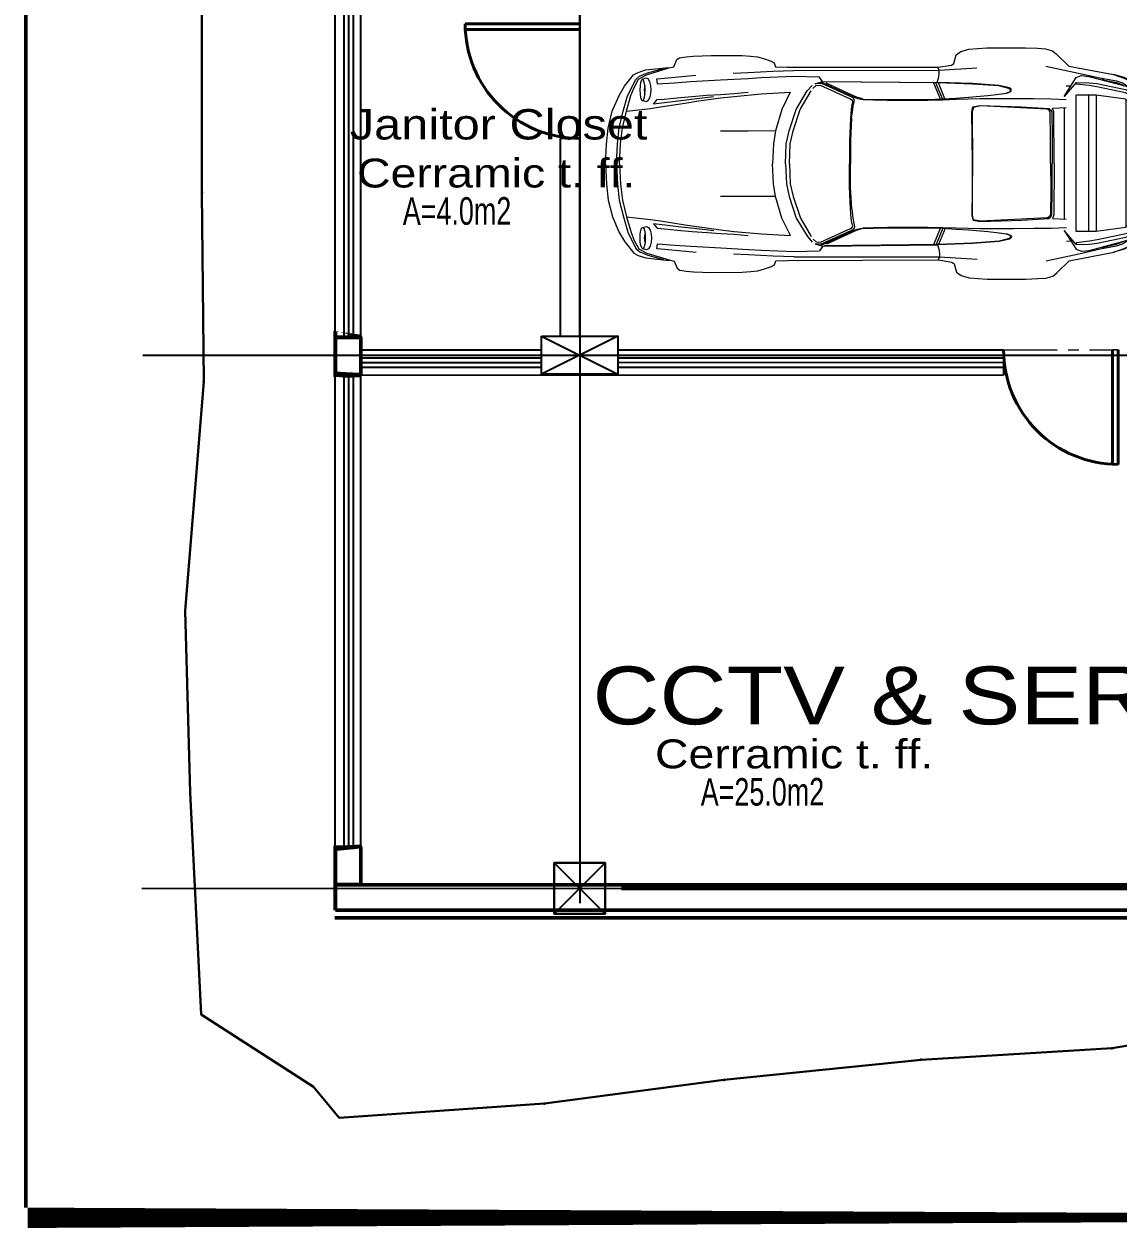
# Model space of a CAD drawing. Extents: x 285329 to 658348, y -83126 to -16980.
# Drawn here: x 312462 to 313321, y -37705 to -36767 of the extents above; entities that cross this region are included whole.
import ezdxf

# ---------------------------------------------------------------- set-up
doc = ezdxf.new("R2010")
doc.units = 0
doc.linetypes.add('CENTER', pattern=[50.79999999999998, 31.75, -6.349999999999998, 6.349999999999998, -6.349999999999998])
doc.layers.get('0').update_dxf_attribs({"linetype": 'CONTINUOUS'})
for name, color, linetype, lineweight in [('A-Axis', 1, 'CENTER', 9), ('A-Door', 5, 'CONTINUOUS', 15), ('A-text finishing', 6, 'CONTINUOUS', 13), ('A-text function', 30, 'CONTINUOUS', 20), ('excavation border', 5, 'CONTINUOUS', 30), ('FIGURES', 153, 'CONTINUOUS', 0), ('SECTION-ar', 131, 'CONTINUOUS', 40)]:
    doc.layers.add(name, color=color, linetype=linetype, lineweight=lineweight)
for name, color, linetype in [('AXIS', 1, 'CONTINUOUS'), ('COLUMN', 5, 'CONTINUOUS'), ('FURNITURE', 4, 'CONTINUOUS'), ('TEXT', 3, 'CONTINUOUS'), ('WALL', 7, 'CONTINUOUS'), ('WALL1', 2, 'CONTINUOUS')]:
    doc.layers.add(name, color=color, linetype=linetype)
doc.styles.add('ARIAL', font='BOD_CB.TTF', dxfattribs={"width": 1.199999999999999})
doc.styles.get("Standard").update_dxf_attribs({"font": 'sanss___.ttf', "height": 15})

# ---------------------------------------------------------------- blocks, each defined once
blk = doc.blocks.new('XREF1$0$02PCAR09')
at = {"color": 0, "linetype": 'ByBlock'}
for p, q in [((-139.3891880423911, 33.77165775941323), (-143.264904074437, 30.04960447753655)), ((-138.1428124021296, 34.83022337169009), (-139.3891880423911, 33.77165775941323)), ((-136.0427548164836, 35.42780073345929), (-138.1428124021296, 34.83022337169009)), ((-133.5670771748684, 35.5814634836285), (-136.0427548164836, 35.42780073345929)), ((-129.8620975318994, 35.70097895598234), (-133.5670771748684, 35.5814634836285)), ((-117.8764030187002, 35.70097895598234), (-129.8620975318994, 35.70097895598234)), ((-112.3274703737005, 35.34243253892082), (-117.8764030187002, 35.70097895598234)), ((-109.8517927320853, 34.5911924269824), (-112.3274703737005, 35.34243253892082)), ((-108.4688279805623, 33.60092137033632), (-109.8517927320853, 34.5911924269824)), ((-107.7346615075316, 30.95450733964419), (-108.4688279805623, 33.60092137033632)), ((-44.85244941050485, 33.29359586999788), (-47.0890961074124, 33.02041764747482)), ((-42.25725629653579, 33.4472586201671), (-44.85244941050485, 33.29359586999788)), ((-32.74723942495178, 33.53262681470556), (-42.25725629653579, 33.4472586201671)), ((-27.18123314104443, 33.31066950890558), (-32.74723942495178, 33.53262681470556)), ((-24.96166008304456, 33.13993311982865), (-27.18123314104443, 33.31066950890558)), ((-143.264904074437, 30.04960447753655), (-157.0433306729438, 27.4202640857521)), ((-136.160790045383, 30.06982751551053), (-146.252790883283, 27.89832597516745)), ((-103.175999919178, 28.82030247618276), (-114.7860743764081, 29.58861622702888)), ((-107.0004950345008, 30.42522453350577), (-107.7346615075316, 30.95450733964419)), ((-102.8003798632088, 29.7593526161058), (-107.0004950345008, 30.42522453350577)), ((-103.175999919178, 28.82030247618276), (-102.8003798632088, 29.7593526161058)), ((-56.22349292302719, 29.82764717173656), (-102.8003798632088, 29.7593526161058)), ((-52.63802875241204, 29.9471626440904), (-56.22349292302719, 29.82764717173656)), ((-52.15996686299668, 31.22538604060483), (-52.63802875241204, 29.9471626440904)), ((-51.28921127870444, 31.75696836830568), (-52.15996686299668, 31.22538604060483)), ((-48.84768091490456, 32.52528211915179), (-51.28921127870444, 31.75696836830568)), ((-47.0890961074124, 33.02041764747482), (-48.84768091490456, 32.52528211915179)), ((-22.98111796975238, 32.82554285593255), (-24.96166008304456, 33.13993311982865)), ((-22.12743602436781, 32.23503025772104), (-22.98111796975238, 32.82554285593255)), ((-21.22253316226019, 29.99838356081347), (-22.12743602436781, 32.23503025772104)), ((-19.65175838275259, 29.65691078265965), (-21.22253316226019, 29.99838356081347)), ((-12.48083004152228, 29.04225978198276), (-19.65175838275259, 29.77642625501349)), ((-12.78815554186073, 27.55685319701364), (-19.65175838275259, 29.65691078265965)), ((-13.04308359194108, 28.18086525074451), (-17.95794463294092, 29.54653034359681)), ((-162.9849570128204, 25.21776466665994), (-160.2873220654051, 26.49828758473677)), ((-160.4922057322974, 26.22510936221371), (-162.8142206237435, 24.97873372195226)), ((-149.3943404422981, 26.87390764070598), (-160.8848994271743, 23.80065263732156)), ((-157.0433306729438, 27.4202640857521), (-160.4922057322974, 26.22510936221371)), ((-160.2873220654051, 26.49828758473677), (-157.0433306729438, 27.4202640857521)), ((-152.8090682238364, 26.42999302910601), (-157.9140862572361, 25.52509016699838)), ((-153.8334865582979, 25.84948930624451), (-157.9140862572361, 25.01288099976763)), ((-153.4749401412363, 26.27633027893679), (-153.8334865582979, 25.84948930624451)), ((-146.252790883283, 27.89832597516745), (-152.8090682238364, 26.42999302910601)), ((-147.0381782730368, 27.13001222432135), (-149.3943404422981, 26.87390764070598)), ((-145.4332562157138, 26.51536122364446), (-147.0381782730368, 27.13001222432135)), ((-141.7282765727448, 20.71032399502945), (-145.4332562157138, 26.51536122364446)), ((-58.20403503631938, 28.78615519836739), (-103.175999919178, 28.82030247618277)), ((-103.175999919178, 28.08613600315206), (-103.175999919178, 28.82030247618276)), ((-103.0564844468242, 26.70317125162907), (-103.175999919178, 28.08613600315206)), ((-102.680864390855, 25.43972197245992), (-103.0564844468242, 26.70317125162907)), ((-67.0994009072265, 25.45679561136761), (-66.10912985058043, 26.89098127961367)), ((-58.3235505086732, 27.06171766869058), (-66.10912985058043, 26.89098127961367)), ((-48.19888263641233, 26.6348766959983), (-58.3235505086732, 27.06171766869058)), ((-58.20403503631938, 28.76908155945971), (-51.78434680702748, 28.54712425365972)), ((-51.78434680702748, 28.54712425365972), (-44.1524302152895, 28.13735691987513)), ((-44.1524302152895, 26.41291939019832), (-48.19888263641233, 26.6348766959983)), ((-44.1524302152895, 28.13735691987513), (-39.54254771021286, 27.93247325298283)), ((-35.59853712253622, 25.95193113969065), (-44.1524302152895, 26.41291939019832)), ((-26.32755119565986, 25.45679561136761), (-35.59853712253622, 25.95193113969065)), ((-28.02619871649039, 27.35217620931952), (-18.28586727013732, 26.44706666801371)), ((-18.28586727013732, 26.44706666801371), (-15.87848418415283, 26.19096208439833)), ((-15.87848418415283, 26.19096208439833), (-16.03214693432206, 24.72262913833689)), ((-13.76135295959914, 25.40557469464455), (-13.28329107018378, 26.2592566400291)), ((-13.28329107018378, 26.2592566400291), (-12.6686400695069, 26.54950850145985)), ((-10.58565307144118, 27.08833317646262), (-13.04308359194108, 28.18086525074451)), ((-10.26125698352243, 26.19096208439833), (-12.78815554186073, 27.55685319701364)), ((-12.6686400695069, 26.54950850145985), (-11.49055898487619, 26.19096208439833)), ((-10.1417415111686, 28.29101967004435), (-12.48083004152228, 29.04225978198276)), ((-12.0710627077377, 25.21776466665994), (-11.81495812412232, 25.93485750078297)), ((-11.81495812412232, 25.93485750078297), (-11.49055898487619, 26.19096208439833)), ((-11.49055898487619, 26.19096208439833), (-11.18323348453777, 25.93485750078297)), ((-11.18323348453777, 25.93485750078297), (-10.92712890092239, 25.21776466665994)), ((-9.425199770093963, 26.13236761146603), (-10.58565307144118, 27.08833317646262)), ((-8.895365870907137, 23.62991624824465), (-10.26125698352243, 26.19096208439833)), ((-8.775850398553308, 27.55685319701364), (-10.1417415111686, 28.29101967004435)), ((-6.899507290691267, 21.07940676791251), (-9.425199770093963, 26.13236761146603)), ((-5.941626339876557, 24.09090449875231), (-8.775850398553308, 27.55685319701364)), ((-165.5630764878817, 19.68590566056797), (-164.7947627370356, 22.48598244142934)), ((-164.4191426810664, 22.48598244142934), (-165.1874564319125, 19.68590566056797)), ((-164.7947627370356, 22.48598244142934), (-162.9849570128204, 25.21776466665994)), ((-163.5996080134971, 22.31524605235243), (-164.5898790701433, 21.2054595233525)), ((-162.8142206237435, 24.97873372195226), (-164.4191426810664, 22.48598244142934)), ((-160.8848994271743, 23.80065263732156), (-163.5996080134971, 22.31524605235243)), ((-160.7653839548205, 22.81038158067547), (-163.5996080134971, 21.32497499570633)), ((-161.4995504278511, 23.7323580816908), (-161.7379082183368, 23.33391197800628)), ((-159.7751128981744, 24.91043916632149), (-161.4995504278511, 23.7323580816908)), ((-151.8529444450057, 24.65433458270612), (-160.7653839548205, 22.81038158067547)), ((-160.7653839548205, 21.82011052402938), (-151.8529444450057, 23.66406352606003)), ((-159.7751128981744, 24.24456724892154), (-160.1662057515703, 23.99287382841922)), ((-157.9140862572361, 25.52509016699838), (-159.7751128981744, 24.91043916632149)), ((-157.9140862572361, 25.01288099976763), (-159.7751128981744, 24.24456724892154)), ((-149.513855914652, 24.91043916632149), (-151.8529444450057, 24.65433458270612)), ((-151.8529444450057, 23.66406352606003), (-149.513855914652, 24.03968358202924)), ((-145.4332562157138, 25.02995463867533), (-149.513855914652, 24.91043916632149)), ((-149.513855914652, 24.03968358202924), (-145.4332562157138, 24.53481911035228)), ((-145.4332562157138, 25.02995463867533), (-141.7282765727448, 20.72739763393714)), ((-145.4332562157138, 24.53481911035228), (-145.4332562157138, 25.02995463867533)), ((-142.3941484901448, 24.02260994312154), (-143.8454077972985, 23.95431538749078)), ((-125.4229514158997, 22.45183516361395), (-125.3717304991766, 22.96404433084469)), ((-125.0814786377459, 22.11036238546013), (-125.4229514158997, 22.45183516361395)), ((-125.3717304991766, 22.96404433084469), (-124.8595213319459, 23.3396643868139)), ((-125.1497731933766, 22.43476152470627), (-125.1326995544689, 22.84452885849086)), ((-124.8936686097613, 22.11036238546013), (-125.1497731933766, 22.43476152470627)), ((-125.1326995544689, 22.84452885849086), (-124.688784942869, 23.22014891446006)), ((-124.8595213319459, 23.3396643868139), (-121.5813826616692, 24.14319423246711)), ((-124.688784942869, 23.22014891446006), (-121.5984563005768, 24.00660512120558)), ((-121.5984563005768, 24.00660512120558), (-113.4372569027005, 24.57003520515939)), ((-121.5813826616692, 24.14319423246711), (-113.4372569027005, 24.68955067751323)), ((-113.4372569027005, 24.68955067751323), (-102.680864390855, 25.08117555539842)), ((-113.4372569027005, 24.57003520515939), (-102.680864390855, 24.96166008304457)), ((-104.9004374488548, 20.0273784387218), (-102.902821696655, 24.96166008304457)), ((-104.2174918925472, 19.99323116090641), (-102.1686552236243, 24.96166008304457)), ((-101.4515623895012, 24.96166008304457), (-103.4662517806088, 19.97615752199872)), ((-67.0994009072265, 25.43972197245992), (-102.680864390855, 25.06410191649071)), ((-102.680864390855, 25.08117555539842), (-102.680864390855, 25.43972197245992)), ((-102.680864390855, 24.94458644413687), (-67.64575735227261, 25.32020650010608)), ((-102.680864390855, 25.06410191649071), (-102.680864390855, 24.94458644413687)), ((-77.44602608528737, 20.65910307830638), (-68.24333471404182, 24.8762918885061)), ((-67.38965276865726, 24.8933655274138), (-76.5923441399028, 20.65910307830638)), ((-76.16550316721053, 20.52251396704484), (-66.86036996251882, 24.77385005505996)), ((-66.39938171201115, 24.24456724892154), (-75.65329399997981, 20.0273784387218)), ((-66.41645535091885, 25.20069102775224), (-67.38965276865726, 24.8933655274138)), ((-67.0994009072265, 25.54216380590607), (-67.0994009072265, 25.54216380590606)), ((-64.81153329359587, 24.72262913833689), (-67.0994009072265, 25.45679561136761)), ((-66.86036996251882, 24.77385005505996), (-65.78473071133428, 24.80799733287535)), ((-65.13593243284201, 24.15919905438308), (-66.39938171201115, 24.24456724892154)), ((-65.78473071133428, 24.80799733287535), (-64.81153329359587, 24.72262913833689)), ((-64.12858773728823, 23.28844347009083), (-65.13593243284201, 24.15919905438308)), ((-62.4041502076114, 22.48598244142934), (-63.88955679258056, 24.21041997110615)), ((-60.21872442742694, 16.81753432407585), (-63.5993049311498, 22.48598244142934)), ((-58.97234878716549, 16.81753432407585), (-62.4041502076114, 22.48598244142934)), ((-21.41034319024481, 25.08117555539842), (-26.32755119565986, 25.45679561136761)), ((-16.03214693432206, 24.72262913833689), (-21.41034319024481, 25.08117555539842)), ((-14.22234121010679, 22.91282341412162), (-14.11989937666064, 24.14212541547539)), ((-14.11989937666064, 21.68352141276785), (-14.22234121010679, 22.91282341412162)), ((-14.11989937666064, 24.14212541547539), (-13.76135295959914, 25.40557469464455)), ((-12.31009365244537, 22.86160249739856), (-12.22472545790693, 24.26164088782923)), ((-12.24179909681461, 21.56400594041401), (-12.31009365244537, 22.86160249739856)), ((-12.03691542992231, 22.86160249739856), (-12.24179909681461, 21.56400594041401)), ((-12.22472545790693, 24.26164088782923), (-12.0710627077377, 25.21776466665994)), ((-12.22472545790693, 24.26164088782923), (-12.03691542992231, 22.86160249739856)), ((-10.92712890092239, 25.21776466665994), (-10.7393188729378, 24.1250517765677)), ((-10.7393188729378, 24.1250517765677), (-10.68809795621472, 22.86160249739856)), ((-10.68809795621472, 22.86160249739856), (-10.7393188729378, 21.58107957932171)), ((-7.905094814261051, 21.15423860662943), (-8.895365870907137, 23.62991624824465)), ((-4.268409726922802, 21.13716496772174), (-5.941626339876557, 24.09090449875231)), ((-166.211874766374, 14.44429851590677), (-165.5630764878817, 19.68590566056797)), ((-165.1874564319125, 19.68590566056797), (-165.8021074325894, 14.81991857187598)), ((-163.5996080134971, 21.32497499570633), (-164.5898790701433, 20.71032399502945)), ((-164.5898790701433, -21.2054595233525), (-164.5898790701433, 21.2054595233525)), ((-163.5996080134971, 20.33470393906024), (-160.7653839548205, 21.82011052402938)), ((-163.5996080134971, 20.33470393906024), (-163.5996080134971, -20.33470393906024)), ((-163.5996080134971, 18.04683632542962), (-160.8848994271743, 19.53224291039876)), ((-160.7653839548205, 19.8224947718295), (-151.613913500298, 21.06887041209096)), ((-160.7653839548205, 19.8224947718295), (-160.7653839548205, -19.8224947718295)), ((-151.613913500298, 21.06887041209096), (-151.613913500298, -21.06887041209096)), ((-151.613913500298, 21.06887041209096), (-145.4332562157138, 21.06887041209096)), ((-149.2577513310366, 21.06887041209096), (-149.2577513310366, -21.1883858844448)), ((-145.4332562157138, -21.06887041209096), (-145.4332562157138, 21.06887041209096)), ((-137.7671923461605, 19.95908388309103), (-142.3941484901448, 19.75420021619873)), ((-132.3377751735147, 20.0273784387218), (-137.7671923461605, 19.95908388309103)), ((-126.0376024165766, 20.09567299435257), (-132.3377751735147, 20.0273784387218)), ((-115.7763454330541, 20.11274663326025), (-126.0376024165766, 20.09567299435257)), ((-124.0058393865613, 21.73474232949093), (-125.0814786377459, 22.11036238546013)), ((-123.8351029974844, 21.73474232949093), (-124.8936686097613, 22.11036238546013)), ((-121.6155299394845, 21.3761959124294), (-124.0058393865613, 21.73474232949093)), ((-121.6155299394845, 21.3761959124294), (-123.8351029974844, 21.73474232949093)), ((-118.217875796854, 21.03472313427559), (-121.6155299394845, 21.3761959124294)), ((-112.190881262439, 20.50544032813716), (-118.217875796854, 21.03472313427559)), ((-108.3663861471162, 19.86853066330364), (-115.7763454330541, 20.11274663326025)), ((-108.3663861471162, 20.23226210561409), (-112.190881262439, 20.50544032813716)), ((-104.2174918925472, 19.99323116090641), (-108.3663861471162, 20.23226210561409)), ((-104.2687128092703, 19.72996011643232), (-108.3663861471162, 19.86853066330364)), ((-99.5563884707475, 19.65175838275259), (-104.2687128092703, 19.72996011643232)), ((-99.52224119293213, 19.83956841073719), (-104.2174918925472, 19.99323116090641)), ((-87.10970570704062, 19.64458221481232), (-99.5563884707475, 19.65175838275259)), ((-87.10970570704062, 19.87371568855257), (-99.52224119293213, 19.83956841073719)), ((-82.8583696190255, 19.87371568855257), (-87.10970570704062, 19.87371568855257)), ((-82.8583696190255, 19.71654903557417), (-87.10970570704062, 19.64458221481232)), ((-79.66559914328724, 19.97615752199872), (-82.8583696190255, 19.87371568855257)), ((-79.62576860625475, 19.86461680765525), (-82.8583696190255, 19.71654903557417)), ((-79.66559914328724, 19.95908388309103), (-78.74362264227192, 20.19811482779871)), ((-77.88994069688734, 20.19811482779871), (-79.62576860625475, 19.86461680765525)), ((-78.74362264227192, 20.19811482779871), (-77.44602608528737, 20.65910307830638)), ((-77.20699514057969, 20.43714577250639), (-77.88994069688734, 20.19811482779871)), ((-76.5923441399028, 20.65910307830638), (-77.20699514057969, 20.43714577250639)), ((-76.95089055696434, 19.51516927149105), (-76.71185961225665, 20.24933574452179)), ((-76.72893325116434, 18.37123546467575), (-76.95089055696434, 19.51516927149105)), ((-76.71185961225665, 20.24933574452179), (-76.16550316721053, 20.52251396704484)), ((-76.21672408393363, 19.68590566056797), (-76.43868138973359, 19.241991048968)), ((-76.43868138973359, 19.241991048968), (-76.14842952830286, 18.21757271450653)), ((-75.65329399997981, 20.0273784387218), (-76.21672408393363, 19.68590566056797)), ((-57.12839578513483, 22.11036238546013), (-54.53320267116577, 16.80046068516816)), ((-48.19888263641233, 21.63230049604479), (-57.12839578513483, 22.11036238546013)), ((-39.78157865492054, 20.84691310629098), (-48.19888263641233, 21.63230049604479)), ((-39.78157865492054, 21.75181596839861), (-44.11828293747411, 22.11036238546013)), ((-35.59853712253622, 21.46156410696786), (-39.78157865492054, 21.75181596839861)), ((-35.59853712253622, 20.36885121687562), (-39.78157865492054, 20.84691310629098)), ((-31.38134831233648, 21.2054595233525), (-35.59853712253622, 21.46156410696786)), ((-28.20565147550591, 19.37858016022953), (-35.59853712253622, 20.36885121687562)), ((-33.48140589798248, 20.69325035612176), (-27.45441136356749, 19.99323116090642)), ((-26.78853944616754, 20.88106038410638), (-31.38134831233648, 21.2054595233525)), ((-24.62018730489074, 18.78100279846034), (-28.20565147550591, 19.37858016022953)), ((-27.45441136356749, 19.99323116090642), (-23.35673802572159, 19.49809563258338)), ((-22.1957305799986, 20.45421941141409), (-26.78853944616754, 20.88106038410638)), ((-17.00534435206046, 17.60292171382965), (-24.62018730489074, 18.78100279846034)), ((-23.35673802572159, 19.49809563258338), (-19.12247557661418, 18.96881282644495)), ((-18.20049907559885, 20.0615257165372), (-22.1957305799986, 20.45421941141409)), ((-19.12247557661418, 18.96881282644495), (-14.88821312750674, 18.50782457593728)), ((-15.99799965650669, 19.87371568855258), (-18.20049907559885, 20.0615257165372)), ((-14.88821312750674, 18.50782457593728), (-15.99799965650669, 19.87371568855258)), ((-13.76135295959914, 20.43714577250639), (-14.11989937666064, 21.68352141276785)), ((-13.28329107018378, 19.6517583827526), (-13.76135295959914, 20.43714577250639)), ((-12.6686400695069, 19.32735924350646), (-13.28329107018378, 19.6517583827526)), ((-11.49055898487619, 19.60053746602952), (-12.6686400695069, 19.32735924350646)), ((-12.0710627077377, 20.57373488376792), (-12.24179909681461, 21.58107957932171)), ((-11.81495812412232, 19.83956841073719), (-12.0710627077377, 20.57373488376792)), ((-11.49055898487619, 19.60053746602952), (-11.81495812412232, 19.83956841073719)), ((-11.18323348453777, 19.8054211329218), (-11.49055898487619, 19.60053746602952)), ((-10.92712890092239, 20.50544032813716), (-11.18323348453777, 19.8054211329218)), ((-10.7393188729378, 21.58107957932171), (-10.92712890092239, 20.50544032813716)), ((-6.556277340553434, 16.32239879575281), (-7.905094814261051, 21.15423860662943)), ((-5.566006283907346, 16.32239879575281), (-6.899507290691267, 21.07940676791251)), ((-2.168352141276792, 16.30532515684511), (-4.268409726922802, 21.13716496772174)), ((-165.8021074325894, 14.81991857187598), (-165.9386965438509, 11.59300081832234)), ((-138.1428124021296, 17.05656526878352), (-142.377074851237, 17.26144893567582)), ((-141.7282765727448, 17.26144893567582), (-141.7282765727448, -17.15578437787134)), ((-138.6550215693604, 3.8e-15), (-138.5696533748219, 15.89555782306053)), ((-138.5696533748219, 15.89555782306053), (-138.1428124021296, 17.05656526878352)), ((-137.903781457422, 15.89555782306053), (-138.0403705686835, 8.28071487023023)), ((-137.5110877625451, 16.57850337936817), (-137.903781457422, 15.89555782306053)), ((-137.5623086792681, 8.161199397876397), (-137.4769404847297, 15.77604235070668)), ((-136.9818049564067, 17.00534435206044), (-137.5110877625451, 16.57850337936817)), ((-137.4769404847297, 15.77604235070668), (-137.0842467898528, 16.44191426810665)), ((-137.0842467898528, 16.44191426810665), (-136.5549639837144, 16.78365285606781)), ((-128.5474273360072, 17.51755351929119), (-136.9818049564067, 17.00534435206044)), ((-136.5549639837144, 16.78365285606781), (-115.947081822131, 17.82487901962962)), ((-115.7592717941464, 17.94439449198347), (-128.5474273360072, 17.51755351929119)), ((-115.947081822131, 17.82487901962962), (-113.7275087641312, 17.36389076912197)), ((-113.5567723750543, 17.48340624147581), (-115.7592717941464, 17.94439449198347)), ((-113.7275087641312, 17.36389076912197), (-113.351888708162, 15.9467787397836)), ((-113.1982259579928, 16.06629421213743), (-113.5567723750543, 17.48340624147581)), ((-113.403109624885, -0.0170736389076931), (-113.1982259579928, 16.06629421213743)), ((-113.351888708162, 15.9467787397836), (-113.403109624885, 0.0170736389076931)), ((-76.42160775082591, 16.81753432407585), (-76.72893325116434, 18.37123546467575)), ((-76.09720861157977, 14.06867845993756), (-76.42160775082591, 16.81753432407585)), ((-76.14842952830286, 18.21757271450653), (-75.92647222250287, 16.81753432407585)), ((-75.92647222250287, 16.81753432407585), (-75.72158855561057, 13.98331026539911)), ((-60.21872442742694, 16.81753432407585), (-60.21872442742694, 16.81753432407585)), ((-57.99915136942708, 10.14174151116859), (-60.21872442742694, 16.81753432407585)), ((-56.75277572916563, 10.14174151116859), (-58.97234878716549, 16.81753432407585)), ((-54.53320267116577, 16.80046068516816), (-52.55266055787358, 10.14174151116859)), ((-13.94916298758373, 17.1077861855066), (-17.00534435206046, 17.60292171382965)), ((-6.556277340553434, 16.32239879575281), (-13.94916298758373, 17.1077861855066)), ((-5.258680783568892, 11.13201256781467), (-6.556277340553434, 16.32239879575281)), ((-4.268409726922802, 11.13201256781467), (-5.566006283907346, 16.32239879575281)), ((-0.8707555842922545, 11.13201256781467), (-2.168352141276792, 16.30532515684511)), ((-166.5704211834355, 0.0170736389076931), (-166.3484638776355, 11.21738076235313)), ((-166.3484638776355, 11.21738076235313), (-166.211874766374, 14.44429851590677)), ((-165.9386965438509, 11.59300081832234), (-166.0752856551125, -3.8e-15)), ((-76.09720861157977, 14.06867845993756), (-75.73866219451826, 7.153854702322628)), ((-75.72158855561057, 13.98331026539911), (-75.43133669417979, 7.153854702322628)), ((-4.69525069961509, 6.19773092349192), (-5.258680783568892, 11.13201256781467)), ((-3.704979642969004, 6.19773092349192), (-4.268409726922802, 11.13201256781467)), ((-0.3073255003384538, 6.180657284584223), (-0.8707555842922545, 11.13201256781467)), ((-138.0403705686835, 8.28071487023023), (-138.0403705686835, 3.8e-15)), ((-137.5623086792681, -3.8e-15), (-137.5623086792681, 8.161199397876397)), ((-57.12839578513483, 6.180657284584223), (-57.99915136942708, 10.14174151116859)), ((-55.89909378378107, 6.180657284584223), (-56.75277572916563, 10.14174151116859)), ((-52.55266055787358, 10.14174151116859), (-44.11828293747411, 10.09052059444551)), ((-52.55266055787358, 10.14174151116859), (-51.920935918289, 6.180657284584223)), ((-44.11828293747411, 10.09052059444551), (-35.59853712253622, 10.09052059444551)), ((-75.73866219451826, 7.153854702322628), (-75.7728094723336, 3.8e-15)), ((-75.43133669417979, 7.153854702322628), (-75.39718941636444, 3.8e-15)), ((-56.88936484042717, 3.8e-15), (-57.12839578513483, 6.180657284584223)), ((-55.64298920016568, 3.8e-15), (-55.89909378378107, 6.180657284584223)), ((-51.920935918289, 6.180657284584223), (-51.68190497358133, 3.8e-15)), ((-4.387925199276668, 3.8e-15), (-4.69525069961509, 6.19773092349192)), ((-3.397654142630548, 3.8e-15), (-3.704979642969004, 6.19773092349192)), ((0, 3.8e-15), (-0.3073255003384538, 6.180657284584223)), ((-165.9386965438509, -11.59300081832234), (-166.0752856551125, 7.5e-15)), ((-138.6550215693604, 0), (-138.5696533748219, -15.89555782306052)), ((-138.0403705686835, -8.28071487023023), (-138.0403705686835, 0)), ((-137.5623086792681, 7.5e-15), (-137.5623086792681, -8.161199397876397)), ((-113.403109624885, 0.0170736389076969), (-113.1982259579928, -16.06629421213743)), ((-75.73866219451826, -7.153854702322621), (-75.7728094723336, 0)), ((-75.43133669417979, -7.153854702322621), (-75.39718941636444, 0)), ((-56.88936484042717, 0), (-57.12839578513483, -6.180657284584223)), ((-55.64298920016568, 0), (-55.89909378378107, -6.180657284584223)), ((-51.920935918289, -6.180657284584223), (-51.68190497358133, 0)), ((-4.387925199276668, 0), (-4.69525069961509, -6.19773092349192)), ((-3.397654142630548, 0), (-3.704979642969004, -6.19773092349192)), ((0, 0), (-0.3073255003384538, -6.180657284584223)), ((-166.5704211834355, -0.0170736389076893), (-166.3484638776355, -11.21738076235313)), ((-113.351888708162, -15.9467787397836), (-113.403109624885, -0.0170736389076893)), ((-76.09720861157977, -14.06867845993756), (-75.73866219451826, -7.153854702322621)), ((-75.72158855561057, -13.9833102653991), (-75.43133669417979, -7.153854702322621)), ((-57.12839578513483, -6.180657284584223), (-57.99915136942708, -10.14174151116859)), ((-55.89909378378107, -6.180657284584223), (-56.75277572916563, -10.14174151116859)), ((-52.55266055787358, -10.14174151116859), (-51.920935918289, -6.180657284584223)), ((-4.69525069961509, -6.19773092349192), (-5.258680783568892, -11.13201256781467)), ((-3.704979642969004, -6.19773092349192), (-4.268409726922802, -11.13201256781467)), ((-0.3073255003384538, -6.180657284584223), (-0.8707555842922545, -11.13201256781467)), ((-137.903781457422, -15.89555782306052), (-138.0403705686835, -8.28071487023023)), ((-137.5623086792681, -8.161199397876397), (-137.4769404847297, -15.77604235070668)), ((-57.99915136942708, -10.14174151116859), (-60.21872442742694, -16.81753432407585)), ((-56.75277572916563, -10.14174151116859), (-58.97234878716549, -16.81753432407585)), ((-54.53320267116577, -16.80046068516816), (-52.55266055787358, -10.14174151116859)), ((-52.55266055787358, -10.14174151116859), (-44.11828293747411, -10.09052059444551)), ((-44.11828293747411, -10.09052059444551), (-35.59853712253622, -10.09052059444551)), ((-166.3484638776355, -11.21738076235313), (-166.211874766374, -14.44429851590677)), ((-166.211874766374, -14.44429851590677), (-165.5630764878817, -19.68590566056797)), ((-165.8021074325894, -14.81991857187597), (-165.9386965438509, -11.59300081832234)), ((-76.09720861157977, -14.06867845993756), (-76.42160775082591, -16.81753432407585)), ((-75.92647222250287, -16.81753432407585), (-75.72158855561057, -13.9833102653991)), ((-5.258680783568892, -11.13201256781467), (-6.556277340553434, -16.32239879575281)), ((-4.268409726922802, -11.13201256781467), (-5.566006283907346, -16.32239879575281)), ((-0.8707555842922545, -11.13201256781467), (-2.168352141276792, -16.30532515684511)), ((-165.1874564319125, -19.68590566056797), (-165.8021074325894, -14.81991857187597)), ((-163.5996080134971, -18.04683632542962), (-160.8848994271743, -19.53224291039876)), ((-138.1428124021296, -17.05656526878352), (-142.377074851237, -17.26144893567582)), ((-138.5696533748219, -15.89555782306052), (-138.1428124021296, -17.05656526878352)), ((-137.5110877625451, -16.57850337936817), (-137.903781457422, -15.89555782306052)), ((-136.9818049564067, -17.00534435206044), (-137.5110877625451, -16.57850337936817)), ((-137.4769404847297, -15.77604235070668), (-137.0842467898528, -16.44191426810665)), ((-137.0842467898528, -16.44191426810665), (-136.5549639837144, -16.78365285606781)), ((-128.5474273360072, -17.51755351929119), (-136.9818049564067, -17.00534435206044)), ((-136.5549639837144, -16.78365285606781), (-115.947081822131, -17.82487901962962)), ((-115.7592717941464, -17.94439449198347), (-128.5474273360072, -17.51755351929119)), ((-115.947081822131, -17.82487901962962), (-113.7275087641312, -17.36389076912197)), ((-113.5567723750543, -17.48340624147581), (-115.7592717941464, -17.94439449198347)), ((-113.7275087641312, -17.36389076912197), (-113.351888708162, -15.9467787397836)), ((-113.1982259579928, -16.06629421213743), (-113.5567723750543, -17.48340624147581)), ((-76.72893325116434, -18.37123546467575), (-76.95089055696434, -19.51516927149105)), ((-76.42160775082591, -16.81753432407585), (-76.72893325116434, -18.37123546467575)), ((-76.43868138973359, -19.241991048968), (-76.14842952830286, -18.21757271450653)), ((-76.14842952830286, -18.21757271450653), (-75.92647222250287, -16.81753432407585)), ((-60.21872442742694, -16.81753432407585), (-63.5993049311498, -22.48598244142934)), ((-58.97234878716549, -16.81753432407585), (-62.4041502076114, -22.48598244142934)), ((-60.21872442742694, -16.81753432407585), (-60.21872442742694, -16.81753432407585)), ((-57.12839578513483, -22.11036238546013), (-54.53320267116577, -16.80046068516816)), ((-17.00534435206046, -17.60292171382965), (-24.62018730489074, -18.78100279846034)), ((-13.94916298758373, -17.1077861855066), (-17.00534435206046, -17.60292171382965)), ((-6.556277340553434, -16.32239879575281), (-13.94916298758373, -17.1077861855066)), ((-6.556277340553434, -16.32239879575281), (-7.905094814261051, -21.15423860662943)), ((-5.566006283907346, -16.32239879575281), (-6.899507290691267, -21.07940676791251)), ((-2.168352141276792, -16.30532515684511), (-4.268409726922802, -21.13716496772174)), ((-165.5630764878817, -19.68590566056797), (-164.7947627370356, -22.48598244142934)), ((-164.4191426810664, -22.48598244142934), (-165.1874564319125, -19.68590566056797)), ((-163.5996080134971, -21.32497499570633), (-164.5898790701433, -20.71032399502945)), ((-163.5996080134971, -22.31524605235243), (-164.5898790701433, -21.2054595233525)), ((-163.5996080134971, -20.33470393906024), (-160.7653839548205, -21.82011052402938)), ((-160.7653839548205, -22.81038158067547), (-163.5996080134971, -21.32497499570633)), ((-160.7653839548205, -19.8224947718295), (-151.613913500298, -21.06887041209096)), ((-160.7653839548205, -21.82011052402938), (-151.8529444450057, -23.66406352606003)), ((-151.613913500298, -21.06887041209096), (-145.4332562157138, -21.06887041209096)), ((-141.7282765727448, -20.71032399502945), (-145.4332562157138, -26.51536122364446)), ((-145.4332562157138, -25.02995463867533), (-141.7282765727448, -20.72739763393714)), ((-137.7671923461605, -19.95908388309103), (-142.3941484901448, -19.75420021619873)), ((-132.3377751735147, -20.0273784387218), (-137.7671923461605, -19.95908388309103)), ((-126.0376024165766, -20.09567299435257), (-132.3377751735147, -20.0273784387218)), ((-115.7763454330541, -20.11274663326025), (-126.0376024165766, -20.09567299435257)), ((-125.0814786377459, -22.11036238546013), (-125.4229514158997, -22.45183516361395)), ((-124.8936686097613, -22.11036238546013), (-125.1497731933766, -22.43476152470627)), ((-124.0058393865613, -21.73474232949093), (-125.0814786377459, -22.11036238546013)), ((-123.8351029974844, -21.73474232949093), (-124.8936686097613, -22.11036238546013)), ((-121.6155299394845, -21.3761959124294), (-124.0058393865613, -21.73474232949093)), ((-121.6155299394845, -21.3761959124294), (-123.8351029974844, -21.73474232949093)), ((-118.217875796854, -21.03472313427559), (-121.6155299394845, -21.3761959124294)), ((-112.190881262439, -20.50544032813716), (-118.217875796854, -21.03472313427559)), ((-108.3663861471162, -19.86853066330364), (-115.7763454330541, -20.11274663326025)), ((-108.3663861471162, -20.23226210561409), (-112.190881262439, -20.50544032813716)), ((-104.2687128092703, -19.72996011643232), (-108.3663861471162, -19.86853066330364)), ((-104.2174918925472, -19.99323116090641), (-108.3663861471162, -20.23226210561409)), ((-104.9004374488548, -20.0273784387218), (-102.902821696655, -24.96166008304457)), ((-99.5563884707475, -19.65175838275259), (-104.2687128092703, -19.72996011643232)), ((-99.52224119293213, -19.83956841073719), (-104.2174918925472, -19.99323116090641)), ((-104.2174918925472, -19.99323116090641), (-102.1686552236243, -24.96166008304457)), ((-101.4515623895012, -24.96166008304457), (-103.4662517806088, -19.97615752199872)), ((-87.10970570704062, -19.64458221481232), (-99.5563884707475, -19.65175838275259)), ((-87.10970570704062, -19.87371568855257), (-99.52224119293213, -19.83956841073719)), ((-82.8583696190255, -19.71654903557417), (-87.10970570704062, -19.64458221481232)), ((-82.8583696190255, -19.87371568855257), (-87.10970570704062, -19.87371568855257)), ((-79.62576860625475, -19.86461680765525), (-82.8583696190255, -19.71654903557417)), ((-79.66559914328724, -19.97615752199872), (-82.8583696190255, -19.87371568855257)), ((-79.66559914328724, -19.95908388309103), (-78.74362264227192, -20.19811482779871)), ((-77.88994069688734, -20.19811482779871), (-79.62576860625475, -19.86461680765525)), ((-78.74362264227192, -20.19811482779871), (-77.44602608528737, -20.65910307830638)), ((-77.20699514057969, -20.43714577250639), (-77.88994069688734, -20.19811482779871)), ((-77.44602608528737, -20.65910307830638), (-68.24333471404182, -24.8762918885061)), ((-76.5923441399028, -20.65910307830638), (-77.20699514057969, -20.43714577250639)), ((-76.95089055696434, -19.51516927149105), (-76.71185961225665, -20.24933574452179)), ((-76.71185961225665, -20.24933574452179), (-76.16550316721053, -20.52251396704484)), ((-67.38965276865726, -24.8933655274138), (-76.5923441399028, -20.65910307830638)), ((-76.21672408393363, -19.68590566056797), (-76.43868138973359, -19.241991048968)), ((-75.65329399997981, -20.0273784387218), (-76.21672408393363, -19.68590566056797)), ((-76.16550316721053, -20.52251396704484), (-66.86036996251882, -24.77385005505996)), ((-66.39938171201115, -24.24456724892154), (-75.65329399997981, -20.0273784387218)), ((-48.19888263641233, -21.63230049604479), (-57.12839578513483, -22.11036238546013)), ((-39.78157865492054, -20.84691310629098), (-48.19888263641233, -21.63230049604479)), ((-39.78157865492054, -21.75181596839861), (-44.11828293747411, -22.11036238546013)), ((-35.59853712253622, -20.36885121687562), (-39.78157865492054, -20.84691310629098)), ((-35.59853712253622, -21.46156410696786), (-39.78157865492054, -21.75181596839861)), ((-28.20565147550591, -19.37858016022953), (-35.59853712253622, -20.36885121687562)), ((-31.38134831233648, -21.2054595233525), (-35.59853712253622, -21.46156410696786)), ((-33.48140589798248, -20.69325035612176), (-27.45441136356749, -19.99323116090642)), ((-26.78853944616754, -20.88106038410638), (-31.38134831233648, -21.2054595233525)), ((-24.62018730489074, -18.78100279846034), (-28.20565147550591, -19.37858016022953)), ((-27.45441136356749, -19.99323116090642), (-23.35673802572159, -19.49809563258338)), ((-22.1957305799986, -20.45421941141409), (-26.78853944616754, -20.88106038410638)), ((-23.35673802572159, -19.49809563258338), (-19.12247557661418, -18.96881282644495)), ((-18.20049907559885, -20.0615257165372), (-22.1957305799986, -20.45421941141409)), ((-19.12247557661418, -18.96881282644495), (-14.88821312750674, -18.50782457593728)), ((-15.99799965650669, -19.87371568855258), (-18.20049907559885, -20.0615257165372)), ((-14.88821312750674, -18.50782457593728), (-15.99799965650669, -19.87371568855258)), ((-14.11989937666064, -21.68352141276785), (-14.22234121010679, -22.91282341412162)), ((-13.76135295959914, -20.43714577250639), (-14.11989937666064, -21.68352141276785)), ((-13.28329107018378, -19.6517583827526), (-13.76135295959914, -20.43714577250639)), ((-12.6686400695069, -19.32735924350646), (-13.28329107018378, -19.6517583827526)), ((-11.49055898487619, -19.60053746602952), (-12.6686400695069, -19.32735924350646)), ((-12.24179909681461, -21.56400594041401), (-12.31009365244537, -22.86160249739856)), ((-12.0710627077377, -20.57373488376792), (-12.24179909681461, -21.58107957932171)), ((-12.03691542992231, -22.86160249739856), (-12.24179909681461, -21.56400594041401)), ((-11.81495812412232, -19.83956841073719), (-12.0710627077377, -20.57373488376792)), ((-11.49055898487619, -19.60053746602952), (-11.81495812412232, -19.83956841073719)), ((-11.18323348453777, -19.8054211329218), (-11.49055898487619, -19.60053746602952)), ((-10.92712890092239, -20.50544032813716), (-11.18323348453777, -19.8054211329218)), ((-10.7393188729378, -21.58107957932171), (-10.92712890092239, -20.50544032813716)), ((-10.68809795621472, -22.86160249739856), (-10.7393188729378, -21.58107957932171)), ((-6.899507290691267, -21.07940676791251), (-9.425199770093963, -26.13236761146603)), ((-7.905094814261051, -21.15423860662943), (-8.895365870907137, -23.62991624824465)), ((-4.268409726922802, -21.13716496772174), (-5.941626339876557, -24.09090449875231)), ((-164.7947627370356, -22.48598244142934), (-162.9849570128204, -25.21776466665994)), ((-162.8142206237435, -24.97873372195226), (-164.4191426810664, -22.48598244142934)), ((-160.8848994271743, -23.80065263732156), (-163.5996080134971, -22.31524605235243)), ((-162.9849570128204, -25.21776466665994), (-160.2873220654051, -26.49828758473677)), ((-160.4922057322974, -26.22510936221371), (-162.8142206237435, -24.97873372195226)), ((-161.4995504278511, -23.7323580816908), (-161.7379082183368, -23.33391197800628)), ((-159.7751128981744, -24.91043916632149), (-161.4995504278511, -23.7323580816908)), ((-149.3943404422981, -26.87390764070598), (-160.8848994271743, -23.80065263732156)), ((-151.8529444450057, -24.65433458270612), (-160.7653839548205, -22.81038158067547)), ((-159.7751128981744, -24.24456724892154), (-160.1662057515703, -23.99287382841922)), ((-157.9140862572361, -25.01288099976763), (-159.7751128981744, -24.24456724892154)), ((-157.9140862572361, -25.52509016699838), (-159.7751128981744, -24.91043916632149)), ((-153.8334865582979, -25.84948930624451), (-157.9140862572361, -25.01288099976763)), ((-152.8090682238364, -26.42999302910601), (-157.9140862572361, -25.52509016699838)), ((-151.8529444450057, -23.66406352606003), (-149.513855914652, -24.03968358202924)), ((-149.513855914652, -24.91043916632149), (-151.8529444450057, -24.65433458270612)), ((-149.513855914652, -24.03968358202924), (-145.4332562157138, -24.53481911035228)), ((-145.4332562157138, -25.02995463867533), (-149.513855914652, -24.91043916632149)), ((-145.4332562157138, -24.53481911035228), (-145.4332562157138, -25.02995463867533)), ((-142.3941484901448, -24.02260994312154), (-143.8454077972985, -23.95431538749078)), ((-125.4229514158997, -22.45183516361395), (-125.3717304991766, -22.96404433084469)), ((-125.3717304991766, -22.96404433084469), (-124.8595213319459, -23.3396643868139)), ((-125.1497731933766, -22.43476152470627), (-125.1326995544689, -22.84452885849086)), ((-125.1326995544689, -22.84452885849086), (-124.688784942869, -23.22014891446006)), ((-124.8595213319459, -23.3396643868139), (-121.5813826616692, -24.14319423246711)), ((-124.688784942869, -23.22014891446006), (-121.5984563005768, -24.00660512120558)), ((-121.5984563005768, -24.00660512120558), (-113.4372569027005, -24.57003520515939)), ((-121.5813826616692, -24.14319423246711), (-113.4372569027005, -24.68955067751323)), ((-113.4372569027005, -24.57003520515939), (-102.680864390855, -24.96166008304457)), ((-113.4372569027005, -24.68955067751323), (-102.680864390855, -25.08117555539842)), ((-102.680864390855, -25.43972197245992), (-103.0564844468242, -26.70317125162907)), ((-102.680864390855, -25.06410191649071), (-102.680864390855, -24.94458644413687)), ((-102.680864390855, -24.94458644413687), (-67.64575735227261, -25.32020650010608)), ((-67.0994009072265, -25.43972197245992), (-102.680864390855, -25.06410191649071)), ((-102.680864390855, -25.08117555539842), (-102.680864390855, -25.43972197245992)), ((-66.41645535091885, -25.20069102775224), (-67.38965276865726, -24.8933655274138)), ((-64.81153329359587, -24.72262913833689), (-67.0994009072265, -25.45679561136761)), ((-67.0994009072265, -25.45679561136761), (-66.10912985058043, -26.89098127961367)), ((-67.0994009072265, -25.54216380590607), (-67.0994009072265, -25.54216380590606)), ((-66.86036996251882, -24.77385005505996), (-65.78473071133428, -24.80799733287535)), ((-65.13593243284201, -24.15919905438308), (-66.39938171201115, -24.24456724892154)), ((-65.78473071133428, -24.80799733287535), (-64.81153329359587, -24.72262913833689)), ((-64.12858773728823, -23.28844347009083), (-65.13593243284201, -24.15919905438308)), ((-62.4041502076114, -22.48598244142934), (-63.88955679258056, -24.21041997110615)), ((-26.32755119565986, -25.45679561136761), (-35.59853712253622, -25.95193113969065)), ((-21.41034319024481, -25.08117555539842), (-26.32755119565986, -25.45679561136761)), ((-16.03214693432206, -24.72262913833689), (-21.41034319024481, -25.08117555539842)), ((-15.87848418415283, -26.19096208439833), (-16.03214693432206, -24.72262913833689)), ((-14.22234121010679, -22.91282341412162), (-14.11989937666064, -24.14212541547539)), ((-14.11989937666064, -24.14212541547539), (-13.76135295959914, -25.40557469464455)), ((-13.76135295959914, -25.40557469464455), (-13.28329107018378, -26.2592566400291)), ((-12.31009365244537, -22.86160249739856), (-12.22472545790693, -24.26164088782923)), ((-12.22472545790693, -24.26164088782923), (-12.03691542992231, -22.86160249739856)), ((-12.22472545790693, -24.26164088782923), (-12.0710627077377, -25.21776466665994)), ((-12.0710627077377, -25.21776466665994), (-11.81495812412232, -25.93485750078297)), ((-11.18323348453777, -25.93485750078297), (-10.92712890092239, -25.21776466665994)), ((-10.92712890092239, -25.21776466665994), (-10.7393188729378, -24.1250517765677)), ((-10.7393188729378, -24.1250517765677), (-10.68809795621472, -22.86160249739856)), ((-8.895365870907137, -23.62991624824465), (-10.26125698352243, -26.19096208439833)), ((-5.941626339876557, -24.09090449875231), (-8.775850398553308, -27.55685319701364)), ((-157.0433306729438, -27.4202640857521), (-160.4922057322974, -26.22510936221371)), ((-160.2873220654051, -26.49828758473677), (-157.0433306729438, -27.4202640857521)), ((-143.264904074437, -30.04960447753655), (-157.0433306729438, -27.4202640857521)), ((-153.4749401412363, -26.27633027893679), (-153.8334865582979, -25.84948930624451)), ((-146.252790883283, -27.89832597516745), (-152.8090682238364, -26.42999302910601)), ((-147.0381782730368, -27.13001222432135), (-149.3943404422981, -26.87390764070598)), ((-145.4332562157138, -26.51536122364446), (-147.0381782730368, -27.13001222432135)), ((-136.160790045383, -30.06982751551053), (-146.252790883283, -27.89832597516745)), ((-103.175999919178, -28.82030247618276), (-114.7860743764081, -29.58861622702888)), ((-103.0564844468242, -26.70317125162907), (-103.175999919178, -28.08613600315206)), ((-103.175999919178, -28.08613600315206), (-103.175999919178, -28.82030247618276)), ((-58.20403503631938, -28.78615519836739), (-103.175999919178, -28.82030247618277)), ((-103.175999919178, -28.82030247618276), (-102.8003798632088, -29.7593526161058)), ((-58.3235505086732, -27.06171766869058), (-66.10912985058043, -26.89098127961367)), ((-48.19888263641233, -26.6348766959983), (-58.3235505086732, -27.06171766869058)), ((-58.20403503631938, -28.76908155945971), (-51.78434680702748, -28.54712425365972)), ((-51.78434680702748, -28.54712425365972), (-44.1524302152895, -28.13735691987513)), ((-44.1524302152895, -26.41291939019832), (-48.19888263641233, -26.6348766959983)), ((-35.59853712253622, -25.95193113969065), (-44.1524302152895, -26.41291939019832)), ((-44.1524302152895, -28.13735691987513), (-39.54254771021286, -27.93247325298283)), ((-28.02619871649039, -27.35217620931952), (-18.28586727013732, -26.44706666801371)), ((-12.78815554186073, -27.55685319701364), (-19.65175838275259, -29.65691078265965)), ((-12.48083004152228, -29.04225978198276), (-19.65175838275259, -29.77642625501349)), ((-18.28586727013732, -26.44706666801371), (-15.87848418415283, -26.19096208439833)), ((-13.04308359194108, -28.18086525074451), (-17.95794463294092, -29.54653034359681)), ((-13.28329107018378, -26.2592566400291), (-12.6686400695069, -26.54950850145985)), ((-10.58565307144118, -27.08833317646262), (-13.04308359194108, -28.18086525074451)), ((-10.26125698352243, -26.19096208439833), (-12.78815554186073, -27.55685319701364)), ((-12.6686400695069, -26.54950850145985), (-11.49055898487619, -26.19096208439833)), ((-10.1417415111686, -28.29101967004435), (-12.48083004152228, -29.04225978198276)), ((-11.81495812412232, -25.93485750078297), (-11.49055898487619, -26.19096208439833)), ((-11.49055898487619, -26.19096208439833), (-11.18323348453777, -25.93485750078297)), ((-9.425199770093963, -26.13236761146603), (-10.58565307144118, -27.08833317646262)), ((-8.775850398553308, -27.55685319701364), (-10.1417415111686, -28.29101967004435)), ((-139.3891880423911, -33.77165775941323), (-143.264904074437, -30.04960447753655)), ((-107.7346615075316, -30.95450733964419), (-108.4688279805623, -33.60092137033632)), ((-107.0004950345008, -30.42522453350575), (-107.7346615075316, -30.95450733964419)), ((-102.8003798632088, -29.7593526161058), (-107.0004950345008, -30.42522453350575)), ((-56.22349292302719, -29.82764717173656), (-102.8003798632088, -29.7593526161058)), ((-52.63802875241204, -29.9471626440904), (-56.22349292302719, -29.82764717173656)), ((-52.15996686299668, -31.22538604060482), (-52.63802875241204, -29.9471626440904)), ((-51.28921127870444, -31.75696836830568), (-52.15996686299668, -31.22538604060482)), ((-48.84768091490456, -32.52528211915179), (-51.28921127870444, -31.75696836830568)), ((-47.0890961074124, -33.02041764747482), (-48.84768091490456, -32.52528211915179)), ((-44.85244941050485, -33.29359586999788), (-47.0890961074124, -33.02041764747482)), ((-24.96166008304456, -33.13993311982865), (-27.18123314104443, -33.31066950890558)), ((-22.98111796975238, -32.82554285593255), (-24.96166008304456, -33.13993311982865)), ((-22.12743602436781, -32.23503025772104), (-22.98111796975238, -32.82554285593255)), ((-21.22253316226019, -29.99838356081347), (-22.12743602436781, -32.23503025772104)), ((-19.65175838275259, -29.65691078265965), (-21.22253316226019, -29.99838356081347)), ((-138.1428124021296, -34.83022337169009), (-139.3891880423911, -33.77165775941323)), ((-136.0427548164836, -35.42780073345929), (-138.1428124021296, -34.83022337169009)), ((-133.5670771748684, -35.5814634836285), (-136.0427548164836, -35.42780073345929)), ((-129.8620975318994, -35.70097895598234), (-133.5670771748684, -35.5814634836285)), ((-117.8764030187002, -35.70097895598234), (-129.8620975318994, -35.70097895598234)), ((-112.3274703737005, -35.34243253892082), (-117.8764030187002, -35.70097895598234)), ((-109.8517927320853, -34.5911924269824), (-112.3274703737005, -35.34243253892082)), ((-108.4688279805623, -33.60092137033632), (-109.8517927320853, -34.5911924269824)), ((-42.25725629653579, -33.4472586201671), (-44.85244941050485, -33.29359586999788)), ((-32.74723942495178, -33.53262681470556), (-42.25725629653579, -33.4472586201671)), ((-27.18123314104443, -33.31066950890558), (-32.74723942495178, -33.53262681470556))]:
    blk.add_line(p, q, dxfattribs=at)
blk = doc.blocks.new('COLUMN')
at = {"layer": 'AXIS'}
for p, q in [((236924.6994773077, -9644.256519553426), (236984.6994773077, -9674.256519553428)), ((236984.6994773077, -9644.256519553426), (236924.6994773077, -9674.256519553428))]:
    blk.add_line(p, q, dxfattribs=at)
at = {"layer": 'COLUMN'}
blk.add_lwpolyline([(236924.6994773077, -9644.256519553426), (236984.6994773077, -9644.256519553426), (236984.6994773077, -9674.256519553428), (236924.6994773077, -9674.256519553428)], close=True, dxfattribs=at)
blk = doc.blocks.new('D70')
at = {"layer": 'A-Axis'}
blk.add_line((307725.0642755921, -30884.76289640172), (307725.0642755921, -30817.07946808813), dxfattribs=at)
at = {"layer": 'A-Door'}
for p, q in [((307725.0642755921, -30817.07946808813), (307725.0642755921, -30820.45102590095)), ((307792.7477039057, -30817.07946808813), (307792.7477039057, -30820.45102590095))]:
    blk.add_line(p, q, dxfattribs=at)
at = {"layer": 'SECTION-ar', "ltscale": 20}
for p, q in [((307725.0642755921, -30817.07946808813), (307792.7477039057, -30817.07946808813)), ((307792.7477039057, -30820.45102590095), (307725.0642755921, -30820.45102590096))]:
    blk.add_line(p, q, dxfattribs=at)
at = {"layer": 'SECTION-ar', "ltscale": 20, "extrusion": (0, 0, -0.9999999999999999)}
blk.add_ellipse((307725.0642755921, -30817.07946808812), major_axis=(-47.85941113449373, 47.85941113449371), ratio=0.9999999999997696, start_param=2.356194490192228, end_param=3.926990816987356, dxfattribs=at)

msp = doc.modelspace()

# ---------------------------------------------------------------- linework, layer by layer
at = {"layer": 'AXIS'}
for p, q in [((312898.1405918565, -33880.1054967288), (312898.1561063929, -37456.98294061148)), ((312555.2998380929, -37027.01921120536), (314892.1736118551, -37027.01921784892)), ((312554.6847407675, -37445.56042280788), (314901.0488599307, -37445.04578672804))]:
    msp.add_line(p, q, dxfattribs=at)
at = {"layer": 'AXIS', "ltscale": 3}
for p, q in [((312918.1563129437, -37465.56042281092), (312878.1563129455, -37425.56042281286)), ((312878.1563129456, -37465.56042281104), (312918.1563129398, -37425.56042280429))]:
    msp.add_line(p, q, dxfattribs=at)
at = {"layer": 'COLUMN'}
for points in [[(312918.1563129437, -37465.56042281092), (312918.1563129398, -37425.56042280429), (312878.1563129455, -37425.56042281286), (312878.1563129456, -37465.56042281104), (312918.1563129437, -37465.56042281092)], [(312878.1563129456, -37465.56042281104), (312878.1563129455, -37425.56042281286), (312918.1563129398, -37425.56042280429), (312918.1563129437, -37465.56042281092), (312878.1563129456, -37465.56042281104)]]:
    msp.add_lwpolyline(points, dxfattribs=at)
at = {"layer": 'excavation border'}
msp.add_lwpolyline([(313880.1932304174, -37493.62954803819), (313730.1340263109, -37523.42369616313), (313637.6337895004, -37539.37695254679), (313469.0888655254, -37545.46017573441), (313315.9556279739, -37570.92314407008), (313166.0070196237, -37579.92370259179), (313011.3262269801, -37595.8603141611), (312870.4214664437, -37614.33628384557), (312709.4150947935, -37625.4797075045), (312689.2248258379, -37601.34285727191), (312601.1332142366, -37544.5488077033), (312592.5413775608, -37370.22318669112), (312588.6896442024, -37227.72371247864), (312603.1558302791, -37047.76439941135), (312601.7761101097, -36899.32593110397), (312601.747922429, -36730.32598523479), (312611.6027014105, -36593.65682144099), (312598.0676809588, -36417.06108275642), (312630.8724359521, -36263.31366376035), (312607.0939192561, -36086.2066671555), (312621.6022840058, -35943.10007069702), (312621.288262795, -35808.7588250098), (312628.5096451414, -35630.63932682332)], dxfattribs=at)
for p in [(312601.7761101097, -36899.32593110397), (312603.1558302791, -37047.76439941135), (313315.9556279739, -37570.92314407008), (313166.0070196237, -37579.92370259179), (313011.3262269801, -37595.8603141611), (312870.4214664437, -37614.33628384557)]:
    msp.add_point(p, dxfattribs=at)
at = {"layer": 'FURNITURE', "ltscale": 3}
for points in [[(312720.6872513264, -37013.01828924676), (312720.6872513245, -36507.14643573613), (312713.0293705285, -36507.14643574031), (312713.0293705285, -37013.01828924669)], [(312726.3691956175, -37028.01828925305), (312726.3691956224, -36728.01828925127), (312726.3691956224, -36728.01828925127)], [(312726.3691956145, -37022.93708018085), (312868.1563625207, -37022.98809401906)], [(312868.1563625236, -37036.82368210685), (312726.3691956141, -37036.84722965012), (312726.3691956194, -37029.18934885236), (312868.1563625163, -37029.16580130971)], [(312928.1563625204, -37022.9783527917), (313230.79781052, -37022.88703704482)], [(312928.1563625216, -37029.1494123892), (313230.7940718827, -37029.05809778283)], [(313230.7894324862, -37036.71597997608), (312928.1563625183, -37036.80729319118)], [(312720.6872513256, -37413.18287551901), (312720.6872513279, -37044.09218864605), (312713.0293705299, -37044.09218864599), (312713.0293705277, -37413.18287551896)], [(312726.3691956212, -37042.48117327625), (313230.7857546104, -37042.78676524731)]]:
    msp.add_lwpolyline(points, dxfattribs=at)
at = {"layer": 'WALL', "linetype": 'Continuous', "ltscale": 3}
for p, q in [((312898.1613502584, -37012.01828925174), (312898.161350265, -36522.1464357365)), ((312883.1613502607, -37012.01828924845), (312883.1613502563, -36856.95707878081)), ((312898.1489847737, -36856.95707877792), (312883.1613502563, -36856.95707878081))]:
    msp.add_line(p, q, dxfattribs=at)
at = {"layer": 'WALL', "linetype": 'Continuous'}
msp.add_line((313230.7978269354, -37022.8599310827), (313230.7857546104, -37042.78676524731), dxfattribs=at)
at = {"layer": 'WALL', "linetype": 'Continuous', "const_width": 3}
for points in [[(314778.5291164672, -33992.52453045206), (312463.5291164703, -33992.52453045207), (312463.5291164795, -37703.52453045217), (314380.5291164855, -37703.5245304421)], [(312726.3691956197, -37012.48117327445), (312706.3691956205, -37012.48117327451), (312706.3691956204, -37027.4811732733)], [(312726.3691956197, -37012.48117327445), (312726.3691956194, -37027.48117327326)], [(312726.3691956158, -37013.01828925004), (312706.3691956166, -37013.01828925008), (312706.3691956184, -37028.01828925311)], [(312726.3691956158, -37013.01828925004), (312726.3691956175, -37028.01828925305)], [(312726.3691956212, -37042.48117327625), (312706.3691956202, -37042.48117327209), (312706.3691956204, -37027.4811732733)], [(312726.3691956153, -37043.01828924761), (312706.3691956163, -37043.01828924767), (312706.3691956184, -37028.01828925311)], [(312726.3691956212, -37042.48117327625), (312726.3691956194, -37027.48117327326)], [(312726.3691956153, -37043.01828924761), (312726.3691956175, -37028.01828925305)], [(312726.369195617, -37412.64575954249), (312706.3691956179, -37412.64575954255), (312706.3691956177, -37427.64575954134)], [(312726.369195617, -37412.64575954249), (312726.3691956168, -37427.64575954127)], [(312726.3691956186, -37442.6457595443), (312706.3691956194, -37442.64575954436), (312706.3691956177, -37427.64575954134)], [(312726.3691956186, -37442.6457595443), (312726.3691956168, -37427.64575954127)], [(312706.3691956186, -37462.64575954133), (312706.3691956194, -37442.64575954436)], [(312726.3691956186, -37442.6457595443), (314456.3193524887, -37442.64575953437)], [(313331.2745982391, -37445.56036793938), (312930.7977200842, -37445.56036794234)]]:
    msp.add_lwpolyline(points, dxfattribs=at)
at = {"layer": 'WALL', "linetype": 'Continuous', "ltscale": 3}
for points in [[(312706.3691956205, -37012.48117327451), (312706.3691956167, -36507.1464357437)], [(312706.3691956187, -37011.73644640599), (312706.3691956204, -37027.4811732733)], [(312706.3691956187, -37011.73644640599), (312706.3691956187, -37011.73644640599)], [(312706.3691956187, -37011.73644640599), (312706.3691956187, -37011.73644640599)], [(312706.3691956148, -37012.27356238156), (312706.3691956184, -37028.01828925311)], [(312706.3691956148, -37012.27356238156), (312706.3691956148, -37012.27356238156)], [(312706.3691956148, -37012.27356238156), (312706.3691956148, -37012.27356238156)], [(312726.3691956197, -37011.73644641015), (312726.3691956194, -37027.48117327326)], [(312726.3691956197, -37011.73644641015), (312726.3691956197, -37011.73644641015)], [(312726.3691956138, -37012.2735623815), (312726.3691956175, -37028.01828925305)], [(312726.3691956138, -37012.2735623815), (312726.3691956138, -37012.2735623815)], [(312726.3691956186, -37442.6457595443), (312726.3691956138, -37012.2735623815)], [(312706.3691956179, -37412.64575954255), (312706.3691956184, -37028.01828925311)], [(312706.3691956179, -37411.90103267825), (312706.3691956177, -37427.64575954134)], [(312706.3691956179, -37411.90103267825), (312706.3691956179, -37411.90103267825)], [(312706.3691956179, -37411.90103267825), (312706.3691956179, -37411.90103267825)], [(312726.369195617, -37411.90103267819), (312726.3691956168, -37427.64575954127)], [(312726.369195617, -37411.90103267819), (312726.369195617, -37411.90103267819)]]:
    msp.add_lwpolyline(points, dxfattribs=at)
at = {"layer": 'WALL', "linetype": 'Continuous'}
for points in [[(312706.3691956202, -37042.48117327209), (312726.3691956212, -37042.48117327625), (312726.3691956197, -37012.48117327445), (312706.3691956205, -37012.48117327451)], [(312706.3691956163, -37043.01828924767), (312726.3691956153, -37043.01828924761), (312726.3691956158, -37013.01828925004), (312706.3691956166, -37013.01828925008)], [(312706.3691956194, -37442.64575954436), (312726.3691956186, -37442.6457595443), (312726.369195617, -37412.64575954249), (312706.3691956179, -37412.64575954255)]]:
    msp.add_lwpolyline(points, close=True, dxfattribs=at)
at = {"layer": 'WALL', "linetype": 'Continuous', "ltscale": 3, "const_width": 3}
for points in [[(314456.3193524887, -37442.64575953437), (312726.3691956186, -37442.6457595443)], [(314454.9822810539, -37462.64575953373), (312706.3691956186, -37462.64575954133)]]:
    msp.add_lwpolyline(points, dxfattribs=at)
at = {"layer": 'WALL', "color": 6, "linetype": 'Continuous', "const_width": 3}
msp.add_lwpolyline([(314454.9822810533, -37468.64575953763), (312705.8877330964, -37468.64575953589)], dxfattribs=at)
at = {"layer": 'WALL1'}
for p, q in [((312716.8583109318, -36507.14643573577), (312716.8583109336, -37013.01828924639)), ((312868.1563625156, -37032.99474171284), (312726.3691956168, -37033.01828925125)), ((313230.7917521835, -37032.88703887734), (312928.1563625209, -37032.97835279229)), ((312716.8583109246, -37044.09218865057), (312716.858310933, -37413.18287551868))]:
    msp.add_line(p, q, dxfattribs=at)

# ---------------------------------------------------------------- block references
at = {"layer": 'FIGURES', "lineweight": 0, "xscale": -2.540000000262622, "yscale": 2.539999998596318, "zscale": 2.540000000000873, "rotation": 0.07684236863214622}
msp.add_blockref('XREF1$0$02PCAR09', (312918.300305134, -36877.06117112049, -260.8267762620745), dxfattribs=at)
at = {"layer": 'WALL', "linetype": 'Continuous', "yscale": 1.327868854286316}
for p, xscale, zscale, rotation in [((721516.6769578222, 4153.957588171681), -1.327868859573166, 1.327868852461163, 1.402334248723491e-08), ((354241.6731889915, 371595.6680422015), 1.327868854286316, 1.327868854286316, 269.9999999089446)]:
    msp.add_blockref('D70', p, dxfattribs=dict(at, xscale=xscale, zscale=zscale, rotation=rotation))
at = {"layer": 'WALL', "linetype": 'Continuous', "rotation": 359.99999983714}
msp.add_blockref('COLUMN', (75943.45681357382, -27367.76202544654), dxfattribs=at)

# ---------------------------------------------------------------- texts
at = {"layer": 'A-text finishing', "style": 'ARIAL', "width": 1.199999999999999}
for p in [(312723.4641557407, -36895.46172164371), (312957.2485505908, -37351.30378884797)]:
    msp.add_text('Cerramic t. ff.', height=22.67999999999656, rotation=1.667526652835144e-09, dxfattribs=at).set_placement(p)
at = {"layer": 'A-text function', "attachment_point": 1, "style": 'ARIAL'}
for s, insert, char_height, width in [('Janitor Closet', (312717.7399367194, -36833.96716395327), 23.81399999999639, 413.3955301957872), ('CCTV & SERV.', (312908.2282863167, -37271.41863166239), 45.35999999999311, 1374.192639999806)]:
    msp.add_mtext(s, dxfattribs=dict(at, insert=insert, char_height=char_height, width=width))
at = {"layer": 'TEXT', "width": 0.7}
for s, p in [('A=4.0m2', (312759.3670731322, -36924.79552077168)), ('A=25.0m2', (312993.151467991, -37380.63758796683))]:
    msp.add_text(s, height=21.59999999999673, rotation=0.1269454494917024, dxfattribs=at).set_placement(p)

doc.saveas('drawing.dxf')
